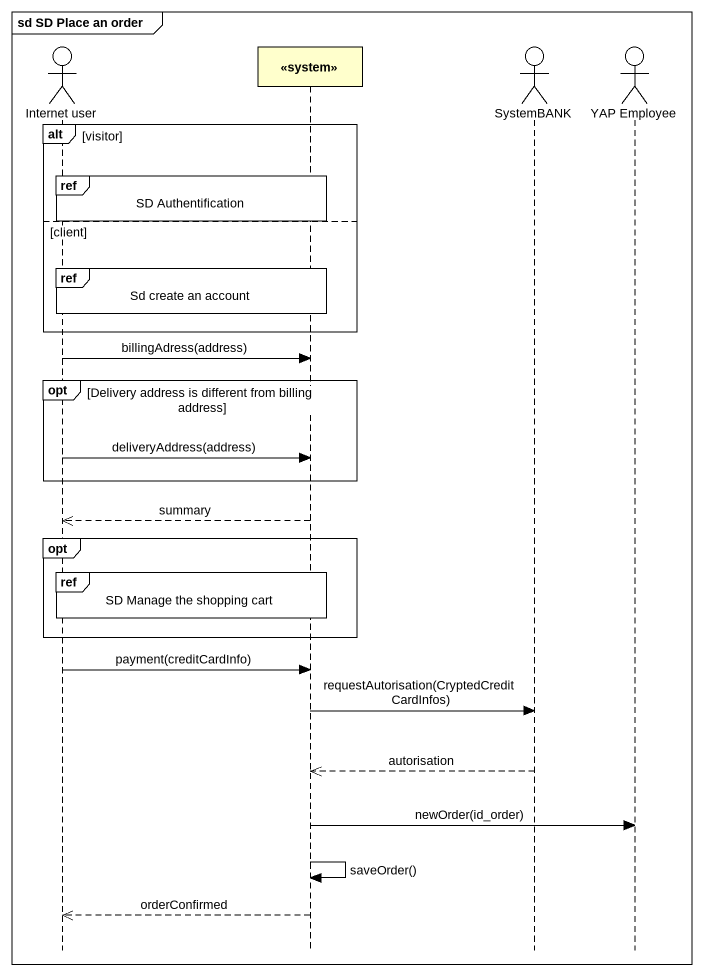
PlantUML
@startuml
mainframe sd SD Place an order
hide footbox
actor "Internet user" as Internet_user
participant "<<system>>" as system
actor SystemBANK
actor "YAP Employee" as YAP_Employee

alt visitor
  ref over Internet_user, system : SD Authentification
else client
  ref over Internet_user, system : Sd create an account
end
Internet_user -> system : billingAdress(address)
opt Delivery address is different from billing address
  Internet_user -> system : deliveryAddress(address)
end
system -->> Internet_user : summary
opt
  ref over Internet_user, system : SD Manage the shopping cart
end
Internet_user -> system : payment(creditCardInfo)
system -> SystemBANK : requestAutorisation(CryptedCreditCardInfos)
SystemBANK -->> system : autorisation
system -> YAP_Employee : newOrder(id_order)
system -> system : saveOrder()
system -->> Internet_user : orderConfirmed
@enduml
